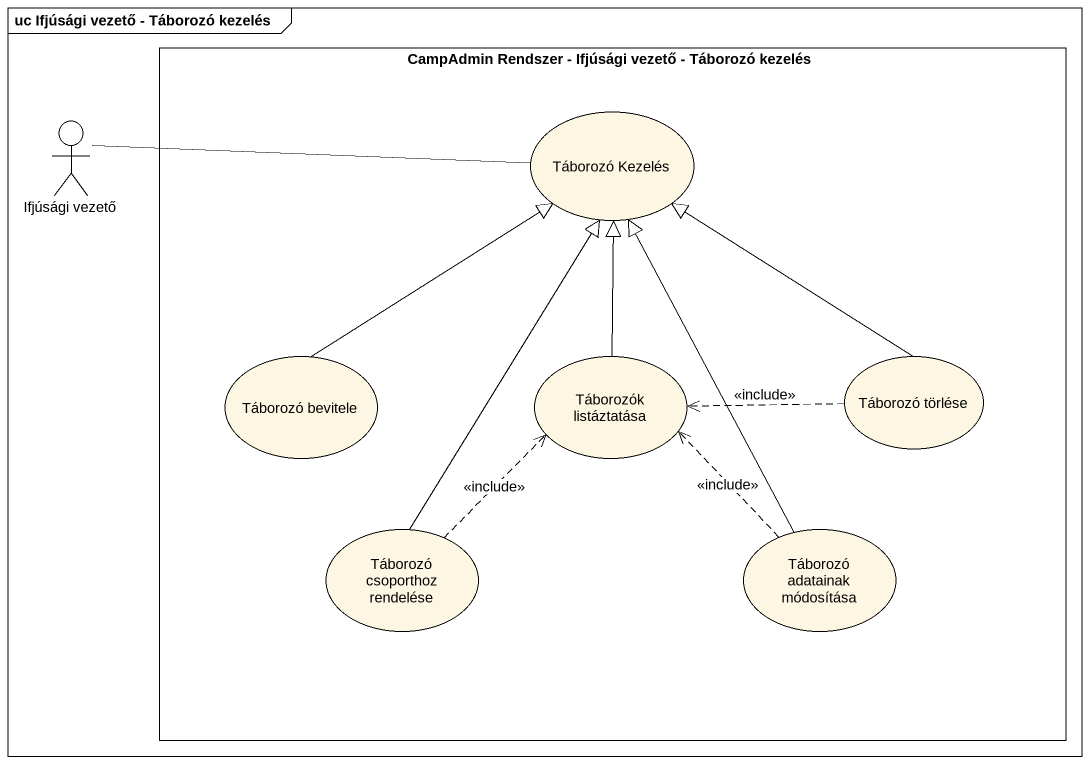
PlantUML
@startuml
mainframe uc Ifjúsági vezető - Táborozó kezelés
rectangle "CampAdmin Rendszer - Ifjúsági vezető - Táborozó kezelés" as CampAdmin_Rendszer_Ifjúsági {
  usecase "Táborozó Kezelés" as Táborozó_Kezelés
  usecase "Táborozó bevitele" as Táborozó_bevitele
  usecase "Táborozók listáztatása" as Táborozók_listáztatása
  usecase "Táborozó törlése" as Táborozó_törlése
  usecase "Táborozó csoporthoz rendelése" as Táborozó_csoporthoz
  usecase "Táborozó adatainak módosítása" as Táborozó_adatainak
}
actor "Ifjúsági vezető" as Ifjúsági_vezető
Ifjúsági_vezető -right- Táborozó_Kezelés
Táborozó_bevitele -up-|> Táborozó_Kezelés
Táborozók_listáztatása -up-|> Táborozó_Kezelés
Táborozó_törlése -up-|> Táborozó_Kezelés
Táborozó_törlése .left.> Táborozók_listáztatása : <<include>>
Táborozó_csoporthoz -up-|> Táborozó_Kezelés
Táborozó_csoporthoz .up.> Táborozók_listáztatása : <<include>>
Táborozó_adatainak -up-|> Táborozó_Kezelés
Táborozó_adatainak .up.> Táborozók_listáztatása : <<include>>
@enduml
